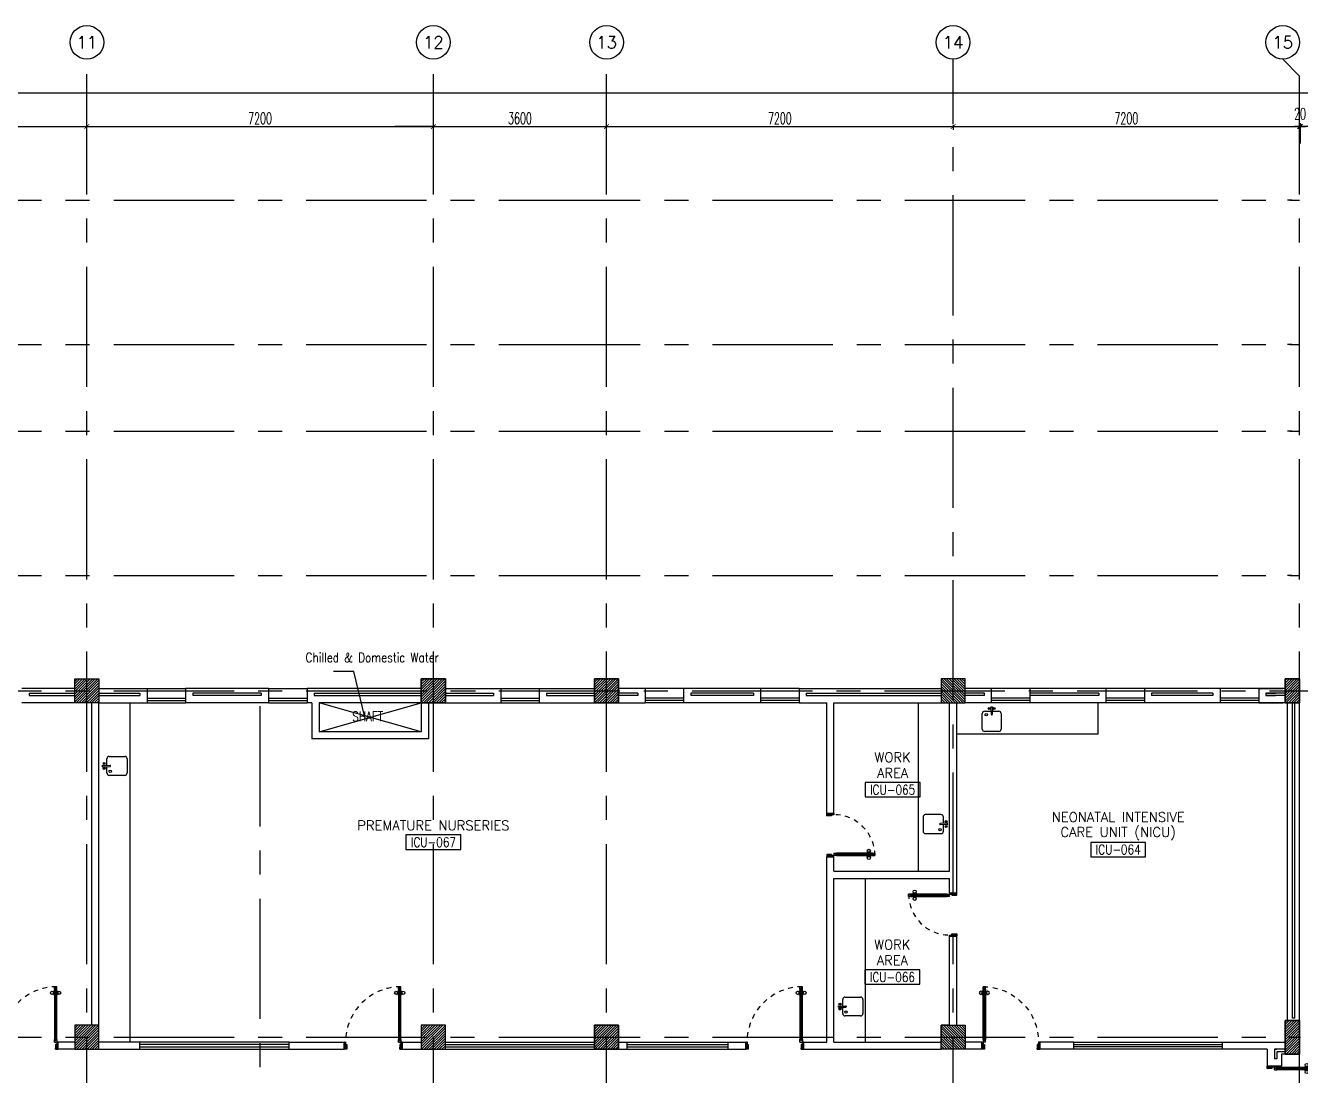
# Model space of a CAD drawing. Extents: x -0.3 to 93.5, y -1.1 to 78.4.
# Drawn here: x 14.52 to 41.01, y 56.57 to 78.4 of the extents above; entities that cross this region are included whole.
import ezdxf
from ezdxf.enums import TextEntityAlignment as Align

# ---------------------------------------------------------------- set-up
doc = ezdxf.new("R2010")
doc.units = 0
doc.header["$MEASUREMENT"] = 0
doc.header["$PDMODE"] = 34
doc.linetypes.add('CENTERX2', pattern=[4, 2.5, -0.5, 0.5, -0.5])
doc.linetypes.add('HIDDEN', pattern=[0.375, 0.25, -0.125])
doc.layers.get('0').update_dxf_attribs({"linetype": 'CONTINUOUS'})
doc.layers.get('DEFPOINTS').update_dxf_attribs({"linetype": 'CONTINUOUS'})
for name, color, linetype in [('AX-CR', 11, 'CONTINUOUS'), ('AX-DIM', 11, 'CONTINUOUS'), ('AX-TXT', 2, 'CONTINUOUS'), ('AXES', 11, 'CENTERX2'), ('COL', 11, 'CONTINUOUS'), ('DOOR', 7, 'CONTINUOUS'), ('HAT', 11, 'CONTINUOUS'), ('INSUL', 11, 'CONTINUOUS'), ('NON-MEDICAL', 11, 'CONTINUOUS'), ('RM-BOX', 11, 'CONTINUOUS'), ('RM-NAME', 11, 'CONTINUOUS'), ('RM-NO', 11, 'CONTINUOUS'), ('SHAFT', 11, 'CONTINUOUS'), ('SHAFTS', 11, 'CONTINUOUS'), ('TEXT', 6, 'CONTINUOUS'), ('WALL', 11, 'CONTINUOUS'), ('WIN', 11, 'CONTINUOUS')]:
    doc.layers.add(name, color=color, linetype=linetype)
doc.styles.add('ROMANS', font='ROMANS.shx', dxfattribs={"width": 0.6})
doc.dimstyles.new('STANDARD in', dxfattribs={"dimtxt": 0.24, "dimasz": 0.1, "dimexe": 0.07, "dimexo": 0.05, "dimgap": 0.05, "dimtad": 1, "dimdec": 0, "dimlfac": 1000, "dimzin": 0, "dimdsep": 46, "dimtxsty": 'ROMANS', "dimblk": 'ARCHTICK', "dimcen": 0.05, "dimdle": 0.05, "dimclrd": 7, "dimclre": 7, "dimclrt": 2, "dimadec": 0, "dimazin": 0, "dimtfac": 1, "dimtdec": 0, "dimtmove": 2, "dimatfit": 3, "dimldrblk": 'ARCHTICK', "dimfxl": 0, "dimtolj": 1, "dimtzin": 0, "dimarcsym": 0})

# ---------------------------------------------------------------- blocks, each defined once
blk = doc.blocks.new('*X54')
at = {"color": 0}
for p, q in [((84179, 169934), (84635, 170390)), ((84179, 169987), (84582, 170390)), ((84179, 170040), (84529, 170390)), ((84179, 170093), (84476, 170390)), ((84179, 170146), (84423, 170390)), ((84179, 170199), (84370, 170390)), ((84179, 170252), (84317, 170390)), ((84179, 170305), (84264, 170390)), ((84179, 170358), (84211, 170390)), ((84188, 169890), (84679, 170381)), ((84241, 169890), (84679, 170328)), ((84294, 169890), (84679, 170274)), ((84347, 169890), (84679, 170221)), ((84401, 169890), (84679, 170168)), ((84454, 169890), (84679, 170115)), ((84507, 169890), (84679, 170062)), ((84560, 169890), (84679, 170009)), ((84613, 169890), (84679, 169956)), ((84666, 169890), (84679, 169903))]:
    blk.add_line(p, q, dxfattribs=at)
blk = doc.blocks.new('*X53')
at = {"color": 0}
for p, q in [((80579, 169940), (81029, 170390)), ((80579, 169993), (80976, 170390)), ((80579, 170046), (80923, 170390)), ((80579, 170099), (80870, 170390)), ((80579, 170152), (80817, 170390)), ((80579, 170205), (80764, 170390)), ((80579, 170258), (80711, 170390)), ((80579, 170311), (80658, 170390)), ((80579, 170364), (80605, 170390)), ((80582, 169890), (81079, 170387)), ((80635, 169890), (81079, 170334)), ((80688, 169890), (81079, 170281)), ((80741, 169890), (81079, 170228)), ((80794, 169890), (81079, 170175)), ((80847, 169890), (81079, 170122)), ((80900, 169890), (81079, 170069)), ((80953, 169890), (81079, 170016)), ((81006, 169890), (81079, 169963)), ((81059, 169890), (81079, 169910))]:
    blk.add_line(p, q, dxfattribs=at)
blk = doc.blocks.new('*X52')
at = {"color": 0}
for p, q in [((80579, 177099), (81070, 177590)), ((80579, 177152), (81017, 177590)), ((80579, 177205), (80964, 177590)), ((80579, 177258), (80911, 177590)), ((80579, 177311), (80858, 177590)), ((80579, 177364), (80804, 177590)), ((80579, 177417), (80751, 177590)), ((80579, 177471), (80698, 177590)), ((80579, 177524), (80645, 177590)), ((80579, 177577), (80592, 177590)), ((80623, 177090), (81079, 177546)), ((80676, 177090), (81079, 177493)), ((80729, 177090), (81079, 177440)), ((80782, 177090), (81079, 177387)), ((80835, 177090), (81079, 177334)), ((80888, 177090), (81079, 177281)), ((80941, 177090), (81079, 177228)), ((80994, 177090), (81079, 177175)), ((81047, 177090), (81079, 177122))]:
    blk.add_line(p, q, dxfattribs=at)
blk = doc.blocks.new('*X51')
at = {"color": 0}
for p, q in [((84179, 177093), (84676, 177590)), ((84179, 177146), (84623, 177590)), ((84179, 177199), (84570, 177590)), ((84179, 177252), (84517, 177590)), ((84179, 177305), (84464, 177590)), ((84179, 177358), (84411, 177590)), ((84179, 177411), (84358, 177590)), ((84179, 177464), (84305, 177590)), ((84179, 177517), (84252, 177590)), ((84179, 177570), (84199, 177590)), ((84229, 177090), (84679, 177540)), ((84282, 177090), (84679, 177487)), ((84335, 177090), (84679, 177434)), ((84388, 177090), (84679, 177381)), ((84441, 177090), (84679, 177328)), ((84494, 177090), (84679, 177275)), ((84547, 177090), (84679, 177222)), ((84600, 177090), (84679, 177169)), ((84653, 177090), (84679, 177116))]:
    blk.add_line(p, q, dxfattribs=at)
blk = doc.blocks.new('AXU')
at = {"layer": 'AX-CR'}
blk.add_circle((0, 350), 350, dxfattribs=at)
at = {"layer": 'AX-TXT', "style": 'ROMANS'}
blk.add_attdef('AX', text='', height=250, dxfattribs=at).set_placement((0, 350), align=Align.MIDDLE)
blk = doc.blocks.new('_ARCHTICK')
at = {"color": 0, "linetype": 'ByBlock', "const_width": 0.15}
blk.add_lwpolyline([(-0.5, -0.5), (0.5, 0.5)], dxfattribs=at)
blk = doc.blocks.new('*D122')
at = {"layer": 'AX-DIM', "color": 7, "lineweight": -2, "ltscale": 0.3}
for p, q in [((22.992, 75.948), (22.992, 76.368)), ((26.592, 75.948), (26.592, 76.368)), ((22.942, 76.298), (26.642, 76.298))]:
    blk.add_line(p, q, dxfattribs=at)
at = {"layer": 'DEFPOINTS', "color": 0, "ltscale": 0.3}
for p in [(26.592, 76.298), (22.992, 75.898), (26.592, 75.898)]:
    blk.add_point(p, dxfattribs=at)
at = {"layer": 'AX-DIM', "color": 7, "lineweight": -2, "ltscale": 0.3, "xscale": 0.1, "yscale": 0.1, "zscale": 0.1, "rotation": 180}
blk.add_blockref('_ARCHTICK', (22.992, 76.298), dxfattribs=at)
at = {"layer": 'AX-DIM', "color": 7, "lineweight": -2, "ltscale": 0.3, "xscale": 0.1, "yscale": 0.1, "zscale": 0.1}
blk.add_blockref('_ARCHTICK', (26.592, 76.298), dxfattribs=at)
at = {"layer": 'AX-DIM', "color": 2, "ltscale": 0.3, "insert": (24.792, 76.468), "char_height": 0.24, "attachment_point": 5, "style": 'ROMANS'}
blk.add_mtext('\\A1;3600', dxfattribs=at)
blk = doc.blocks.new('COL50')
at = {"layer": 'COL'}
blk.add_lwpolyline([(-250, 250), (-250, -250), (250, -250), (250, 250)], close=True, dxfattribs=at)
blk = doc.blocks.new('RM1')
at = {"layer": 'RM-BOX'}
blk.add_lwpolyline([(570, -200), (-570, -200), (-570, -500), (570, -500)], close=True, dxfattribs=at)
at = {"layer": 'RM-NAME', "style": 'ROMANS'}
for tag, p in [('ROOMNAME1', (0, 324)), ('ROOMNAME2', (0, 0))]:
    blk.add_attdef(tag, text='', height=200, dxfattribs=at).set_placement(p, align=Align.MIDDLE)
at = {"layer": 'RM-NO', "style": 'ROMANS', "width": 0.8}
blk.add_attdef('ROOMNO', text='', height=200, dxfattribs=at).set_placement((0, -350), align=Align.MIDDLE)
blk = doc.blocks.new('*D123')
at = {"layer": 'AX-DIM', "color": 7, "lineweight": -2, "ltscale": 0.3}
for p, q in [((26.592, 76.348), (26.592, 76.368)), ((33.792, 76.348), (33.792, 76.368)), ((26.542, 76.298), (33.842, 76.298))]:
    blk.add_line(p, q, dxfattribs=at)
at = {"layer": 'DEFPOINTS', "color": 0, "ltscale": 0.3}
for p in [(26.592, 76.298), (33.792, 76.298), (33.792, 76.298)]:
    blk.add_point(p, dxfattribs=at)
at = {"layer": 'AX-DIM', "color": 7, "lineweight": -2, "ltscale": 0.3, "xscale": 0.1, "yscale": 0.1, "zscale": 0.1, "rotation": 180}
blk.add_blockref('_ARCHTICK', (26.592, 76.298), dxfattribs=at)
at = {"layer": 'AX-DIM', "color": 7, "lineweight": -2, "ltscale": 0.3, "xscale": 0.1, "yscale": 0.1, "zscale": 0.1}
blk.add_blockref('_ARCHTICK', (33.792, 76.298), dxfattribs=at)
at = {"layer": 'AX-DIM', "color": 2, "ltscale": 0.3, "insert": (30.192, 76.468), "char_height": 0.24, "attachment_point": 5, "style": 'ROMANS'}
blk.add_mtext('\\A1;7200', dxfattribs=at)
blk = doc.blocks.new('*D124')
at = {"layer": 'AX-DIM', "color": 7, "lineweight": -2, "ltscale": 0.3}
for p, q in [((33.792, 76.324), (33.792, 76.228)), ((40.992, 76.324), (40.992, 76.228)), ((33.742, 76.298), (41.042, 76.298))]:
    blk.add_line(p, q, dxfattribs=at)
at = {"layer": 'DEFPOINTS', "color": 0, "ltscale": 0.3}
for p in [(33.792, 76.374), (40.992, 76.374), (40.992, 76.298)]:
    blk.add_point(p, dxfattribs=at)
at = {"layer": 'AX-DIM', "color": 7, "lineweight": -2, "ltscale": 0.3, "xscale": 0.1, "yscale": 0.1, "zscale": 0.1, "rotation": 180}
blk.add_blockref('_ARCHTICK', (33.792, 76.298), dxfattribs=at)
at = {"layer": 'AX-DIM', "color": 7, "lineweight": -2, "ltscale": 0.3, "xscale": 0.1, "yscale": 0.1, "zscale": 0.1}
blk.add_blockref('_ARCHTICK', (40.992, 76.298), dxfattribs=at)
at = {"layer": 'AX-DIM', "color": 2, "ltscale": 0.3, "insert": (37.392, 76.468), "char_height": 0.24, "attachment_point": 5, "style": 'ROMANS'}
blk.add_mtext('\\A1;7200', dxfattribs=at)
blk = doc.blocks.new('*D137')
at = {"layer": 'AX-DIM', "color": 7, "lineweight": -2, "ltscale": 0.3}
for p, q in [((8.522, 76.998), (83.332, 76.998)), ((8.572, 72.392), (8.572, 77.068)), ((83.282, 64.87), (83.282, 77.068))]:
    blk.add_line(p, q, dxfattribs=at)
at = {"layer": 'DEFPOINTS', "color": 0, "ltscale": 0.3}
for p in [(83.282, 76.998), (8.572, 72.342), (83.282, 64.82)]:
    blk.add_point(p, dxfattribs=at)
at = {"layer": 'AX-DIM', "color": 7, "lineweight": -2, "ltscale": 0.3, "xscale": 0.1, "yscale": 0.1, "zscale": 0.1, "rotation": 180}
blk.add_blockref('_ARCHTICK', (8.572, 76.998), dxfattribs=at)
at = {"layer": 'AX-DIM', "color": 7, "lineweight": -2, "ltscale": 0.3, "xscale": 0.1, "yscale": 0.1, "zscale": 0.1}
blk.add_blockref('_ARCHTICK', (83.282, 76.998), dxfattribs=at)
at = {"layer": 'AX-DIM', "color": 2, "ltscale": 0.3, "insert": (45.927, 77.168), "char_height": 0.24, "attachment_point": 5, "style": 'ROMANS'}
blk.add_mtext('\\A1;74710', dxfattribs=at)
blk = doc.blocks.new('DOOR90')
at = {"layer": 'DOOR', "color": 0, "linetype": 'ByBlock'}
for p, q in [((-150, 0), (-150, -25)), ((-150, 0), (0, 0)), ((0, -50), (0, 0)), ((-1000, -25), (-1000, -75)), ((-1000, -75), (-1000, -25)), ((-950, -25), (-1000, -25)), ((-950, -75), (-1000, -75)), ((-970, -42), (-970, -58)), ((-950, -42), (-970, -42)), ((-950, -58), (-970, -58)), ((-950, -25), (-950, -42)), ((-950, -58), (-950, -75)), ((-918, -25), (-918, -18)), ((-828, -18), (-918, -18)), ((-918, -75), (-918, -82)), ((-828, -82), (-918, -82)), ((-905, -18), (-905, -9)), ((-905, -9), (-840, -9)), ((-905, -18), (-840, -18)), ((-905, -82), (-905, -91)), ((-905, -82), (-840, -82)), ((-905, -91), (-840, -91)), ((-840, -18), (-840, -9)), ((-840, -82), (-840, -91)), ((-828, -25), (-828, -18)), ((-828, -75), (-828, -82)), ((-200, -42), (-200, -25)), ((-200, -25), (-150, -25)), ((-180, -42), (-200, -42)), ((-200, -75), (-200, -58)), ((-200, -58), (-180, -58)), ((-150, -75), (-200, -75)), ((-180, -58), (-180, -42)), ((-150, -75), (-150, -25)), ((-150, -25), (-100, -25)), ((-100, -25), (-100, -50)), ((-100, -50), (0, -50)), ((-150, -900), (-150, -875)), ((-150, -875), (-100, -875)), ((0, -900), (-150, -900)), ((-150, -900), (0, -900)), ((-100, -850), (0, -850)), ((-100, -875), (-100, -850)), ((0, -850), (0, -900))]:
    blk.add_line(p, q, dxfattribs=at)
at = {"layer": 'DOOR', "color": 9, "linetype": 'ByBlock'}
for p, q in [((0, -50), (-114, 0)), ((0, -50), (-40, 0)), ((0, -50), (-100, -37)), ((0, -850), (-114, -900)), ((0, -850), (-100, -863)), ((0, -850), (-40, -900))]:
    blk.add_line(p, q, dxfattribs=at)
at = {"layer": 'DOOR', "linetype": 'ByBlock'}
for p, q in [((-200, -25), (-950, -25)), ((-200, -42), (-950, -42)), ((-200, -58), (-950, -58)), ((-950, -75), (-200, -75))]:
    blk.add_line(p, q, dxfattribs=at)
at = {"layer": 'DOOR', "color": 0, "linetype": 'ByBlock'}
for centre in [(-873, 24), (-873, -124)]:
    blk.add_circle(centre, 32.4, dxfattribs=at)
at = {"layer": 'DOOR', "color": 9, "linetype": 'ByBlock'}
for centre, radius, start, end in [((0, -50), 154, 161.1053, 166.2858), ((0, -50), 134, 158.1598, 169.28), ((0, -50), 94.4, 148.0182, 180), ((0, -50), 74.4, 137.7764, 180), ((0, -50), 114, 154.0838, 167.3774), ((0, -50), 54.4, 113.2074, 180), ((0, -50), 34.4, 90, 180), ((0, -50), 14.4, 90, 180), ((0, -850), 154, 193.7142, 198.8947), ((0, -850), 134, 190.72, 201.8402), ((0, -850), 94.4, 180, 211.9818), ((0, -850), 74.4, 180, 222.2236), ((0, -850), 54.4, 180, 246.7926), ((0, -850), 34.4, 180, 270), ((0, -850), 14.4, 180, 270)]:
    blk.add_arc(centre, radius, start, end, dxfattribs=at)
at = {"layer": 'DOOR', "linetype": 'HIDDEN', "ltscale": 0.5}
blk.add_arc((-150, -25), 850, 180, 270, dxfattribs=at)
blk = doc.blocks.new('*X106')
at = {"color": 0}
for p, q in [((73379, 169899), (73870, 170390)), ((73379, 169952), (73817, 170390)), ((73379, 170005), (73764, 170390)), ((73379, 170058), (73711, 170390)), ((73379, 170111), (73658, 170390)), ((73379, 170164), (73604, 170390)), ((73379, 170217), (73551, 170390)), ((73379, 170271), (73498, 170390)), ((73379, 170324), (73445, 170390)), ((73379, 170377), (73392, 170390)), ((73423, 169890), (73879, 170346)), ((73476, 169890), (73879, 170293)), ((73529, 169890), (73879, 170240)), ((73582, 169890), (73879, 170187)), ((73635, 169890), (73879, 170134)), ((73688, 169890), (73879, 170081)), ((73741, 169890), (73879, 170028)), ((73794, 169890), (73879, 169975)), ((73847, 169890), (73879, 169922))]:
    blk.add_line(p, q, dxfattribs=at)
blk = doc.blocks.new('*X105')
at = {"color": 0}
for p, q in [((73379, 177112), (73857, 177590)), ((73379, 177165), (73804, 177590)), ((73379, 177218), (73751, 177590)), ((73379, 177271), (73698, 177590)), ((73379, 177324), (73645, 177590)), ((73379, 177377), (73592, 177590)), ((73379, 177430), (73539, 177590)), ((73379, 177483), (73486, 177590)), ((73379, 177536), (73433, 177590)), ((73410, 177090), (73879, 177559)), ((73463, 177090), (73879, 177506)), ((73516, 177090), (73879, 177453)), ((73569, 177090), (73879, 177400)), ((73622, 177090), (73879, 177347)), ((73675, 177090), (73879, 177294)), ((73728, 177090), (73879, 177241)), ((73781, 177090), (73879, 177188)), ((73834, 177090), (73879, 177134))]:
    blk.add_line(p, q, dxfattribs=at)
blk = doc.blocks.new('*D159')
at = {"layer": 'AX-DIM', "color": 7, "lineweight": -2, "ltscale": 0.3}
for p, q in [((8.592, 75.948), (8.592, 76.368)), ((15.792, 75.948), (15.792, 76.368)), ((8.542, 76.298), (15.842, 76.298))]:
    blk.add_line(p, q, dxfattribs=at)
at = {"layer": 'DEFPOINTS', "color": 0, "ltscale": 0.3}
for p in [(15.792, 76.298), (8.592, 75.898), (15.792, 75.898)]:
    blk.add_point(p, dxfattribs=at)
at = {"layer": 'AX-DIM', "color": 7, "lineweight": -2, "ltscale": 0.3, "xscale": 0.1, "yscale": 0.1, "zscale": 0.1, "rotation": 180}
blk.add_blockref('_ARCHTICK', (8.592, 76.298), dxfattribs=at)
at = {"layer": 'AX-DIM', "color": 7, "lineweight": -2, "ltscale": 0.3, "xscale": 0.1, "yscale": 0.1, "zscale": 0.1}
blk.add_blockref('_ARCHTICK', (15.792, 76.298), dxfattribs=at)
at = {"layer": 'AX-DIM', "color": 2, "ltscale": 0.3, "insert": (12.192, 76.468), "char_height": 0.24, "attachment_point": 5, "style": 'ROMANS'}
blk.add_mtext('\\A1;7200', dxfattribs=at)
blk = doc.blocks.new('*D160')
at = {"layer": 'AX-DIM', "color": 7, "lineweight": -2, "ltscale": 0.3}
for p, q in [((15.792, 75.948), (15.792, 76.368)), ((22.992, 75.948), (22.992, 76.368)), ((15.742, 76.298), (23.042, 76.298))]:
    blk.add_line(p, q, dxfattribs=at)
at = {"layer": 'DEFPOINTS', "color": 0, "ltscale": 0.3}
for p in [(22.992, 76.298), (15.792, 75.898), (22.992, 75.898)]:
    blk.add_point(p, dxfattribs=at)
at = {"layer": 'AX-DIM', "color": 7, "lineweight": -2, "ltscale": 0.3, "xscale": 0.1, "yscale": 0.1, "zscale": 0.1, "rotation": 180}
blk.add_blockref('_ARCHTICK', (15.792, 76.298), dxfattribs=at)
at = {"layer": 'AX-DIM', "color": 7, "lineweight": -2, "ltscale": 0.3, "xscale": 0.1, "yscale": 0.1, "zscale": 0.1}
blk.add_blockref('_ARCHTICK', (22.992, 76.298), dxfattribs=at)
at = {"layer": 'AX-DIM', "color": 2, "ltscale": 0.3, "insert": (19.392, 76.468), "char_height": 0.24, "attachment_point": 5, "style": 'ROMANS'}
blk.add_mtext('\\A1;7200', dxfattribs=at)
blk = doc.blocks.new('*D161')
at = {"layer": 'AX-DIM', "color": 7, "lineweight": -2, "ltscale": 0.3}
for p, q in [((22.992, 75.948), (22.992, 76.368)), ((26.592, 75.948), (26.592, 76.368)), ((22.942, 76.298), (26.642, 76.298))]:
    blk.add_line(p, q, dxfattribs=at)
at = {"layer": 'DEFPOINTS', "color": 0, "ltscale": 0.3}
for p in [(26.592, 76.298), (22.992, 75.898), (26.592, 75.898)]:
    blk.add_point(p, dxfattribs=at)
at = {"layer": 'AX-DIM', "color": 7, "lineweight": -2, "ltscale": 0.3, "xscale": 0.1, "yscale": 0.1, "zscale": 0.1, "rotation": 180}
blk.add_blockref('_ARCHTICK', (22.992, 76.298), dxfattribs=at)
at = {"layer": 'AX-DIM', "color": 7, "lineweight": -2, "ltscale": 0.3, "xscale": 0.1, "yscale": 0.1, "zscale": 0.1}
blk.add_blockref('_ARCHTICK', (26.592, 76.298), dxfattribs=at)
at = {"layer": 'AX-DIM', "color": 2, "ltscale": 0.3, "insert": (24.792, 76.468), "char_height": 0.24, "attachment_point": 5, "style": 'ROMANS'}
blk.add_mtext('\\A1;3600', dxfattribs=at)
blk = doc.blocks.new('*D178')
at = {"layer": 'AX-DIM', "color": 7, "lineweight": -2, "ltscale": 0.3}
for p, q in [((41.012, 75.948), (41.012, 76.368)), ((45.812, 75.948), (45.812, 76.368)), ((45.862, 76.298), (40.962, 76.298))]:
    blk.add_line(p, q, dxfattribs=at)
at = {"layer": 'DEFPOINTS', "color": 0, "ltscale": 0.3}
for p in [(41.012, 76.298), (41.012, 75.898), (45.812, 75.898)]:
    blk.add_point(p, dxfattribs=at)
at = {"layer": 'AX-DIM', "color": 7, "lineweight": -2, "ltscale": 0.3, "xscale": 0.1, "yscale": 0.1, "zscale": 0.1, "rotation": 180}
blk.add_blockref('_ARCHTICK', (41.012, 76.298), dxfattribs=at)
at = {"layer": 'AX-DIM', "color": 7, "lineweight": -2, "ltscale": 0.3, "xscale": 0.1, "yscale": 0.1, "zscale": 0.1}
blk.add_blockref('_ARCHTICK', (45.812, 76.298), dxfattribs=at)
at = {"layer": 'AX-DIM', "color": 2, "ltscale": 0.3, "insert": (43.412, 76.468), "char_height": 0.24, "attachment_point": 5, "style": 'ROMANS'}
blk.add_mtext('\\A1;4800', dxfattribs=at)
blk = doc.blocks.new('*D179')
at = {"layer": 'AX-DIM', "color": 7, "lineweight": -2, "ltscale": 0.3}
for p, q in [((40.992, 76.27), (40.992, 76.368)), ((41.012, 76.27), (41.012, 76.368)), ((40.992, 76.298), (40.892, 76.298)), ((40.992, 76.298), (41.012, 76.298)), ((41.012, 76.298), (41.112, 76.298))]:
    blk.add_line(p, q, dxfattribs=at)
at = {"layer": 'DEFPOINTS', "color": 0, "ltscale": 0.3}
for p in [(40.992, 76.22), (41.012, 76.298), (41.012, 76.22)]:
    blk.add_point(p, dxfattribs=at)
at = {"layer": 'AX-DIM', "color": 7, "lineweight": -2, "ltscale": 0.3, "xscale": 0.1, "yscale": 0.1, "zscale": 0.1}
blk.add_blockref('_ARCHTICK', (40.992, 76.298), dxfattribs=at)
at = {"layer": 'AX-DIM', "color": 7, "lineweight": -2, "ltscale": 0.3, "xscale": 0.1, "yscale": 0.1, "zscale": 0.1, "rotation": 180}
blk.add_blockref('_ARCHTICK', (41.012, 76.298), dxfattribs=at)
at = {"layer": 'AX-DIM', "color": 2, "ltscale": 0.3, "insert": (41.002, 76.563), "char_height": 0.24, "attachment_point": 5, "style": 'ROMANS'}
blk.add_mtext('\\A1;20', dxfattribs=at)
blk = doc.blocks.new('C11')
at = {"layer": 'HAT'}
h = blk.add_hatch(dxfattribs=at)
h.set_pattern_fill('ANSI31', color=256, scale=300, style=0)
h.set_pattern_definition([(45, (-248556.182, -75061.005), (-26.5165043, 26.5165043), [])])
h.paths.add_polyline_path([(300, 700), (0, 700), (0, 350), (300, 350)])
h.paths.add_polyline_path([(300, 350), (0, 350), (0, 0), (300, 0)])
at = {"layer": 'COL'}
blk.add_lwpolyline([(300, 700), (300, 0), (0, 0), (0, 700)], close=True, dxfattribs=at)
blk = doc.blocks.new('C-300')
at = {"layer": 'HAT', "linetype": 'ByBlock', "ltscale": 0.3}
h = blk.add_hatch(dxfattribs=at)
h.set_pattern_fill('ANSI31', color=8, scale=300, style=0)
h.set_pattern_definition([(45, (-258496.182, -82361.005), (-26.5165043, 26.5165043), [])])
h.paths.add_polyline_path([(300, 500), (0, 500), (0, 250), (300, 250)])
h.paths.add_polyline_path([(300, 250), (0, 250), (0, 0), (300, 0)])
at = {"layer": 'COL'}
blk.add_lwpolyline([(0, 500), (300, 500), (300, 0), (0, 0)], close=True, dxfattribs=at)
blk = doc.blocks.new('A$C1DFA4FE8')
at = {"layer": 'DOOR', "color": 0, "linetype": 'ByBlock'}
for p, q in [((0, 1631), (0, 1581)), ((0, 1581), (0, 1631)), ((50, 1631), (0, 1631)), ((30, 1614), (30, 1598)), ((50, 1614), (30, 1614)), ((50, 1598), (30, 1598)), ((50, 1631), (50, 1614)), ((50, 1598), (50, 1581)), ((750, 1614), (750, 1631)), ((750, 1631), (800, 1631)), ((770, 1614), (750, 1614)), ((750, 1581), (750, 1598)), ((750, 1598), (770, 1598)), ((770, 1598), (770, 1614)), ((950, 1656), (800, 1656)), ((800, 1656), (800, 1631)), ((800, 1581), (800, 1631)), ((800, 1631), (850, 1631)), ((850, 1631), (850, 1606)), ((850, 1606), (950, 1606)), ((950, 1606), (950, 1656)), ((50, 1581), (0, 1581)), ((800, 1581), (750, 1581)), ((0, 81), (0, 131)), ((0, 131), (0, 81)), ((50, 131), (0, 131)), ((50, 81), (0, 81)), ((30, 98), (30, 114)), ((50, 114), (30, 114)), ((50, 98), (30, 98)), ((50, 114), (50, 131)), ((50, 81), (50, 98)), ((83, 131), (83, 138)), ((173, 138), (83, 138)), ((83, 81), (83, 74)), ((173, 74), (83, 74)), ((95, 138), (95, 147)), ((95, 147), (160, 147)), ((95, 138), (160, 138)), ((95, 74), (95, 65)), ((95, 74), (160, 74)), ((95, 65), (160, 65)), ((160, 138), (160, 147)), ((160, 74), (160, 65)), ((173, 131), (173, 138)), ((173, 81), (173, 74)), ((750, 131), (750, 114)), ((800, 131), (750, 131)), ((750, 114), (770, 114)), ((750, 98), (750, 81)), ((770, 98), (750, 98)), ((750, 81), (800, 81)), ((770, 114), (770, 98)), ((800, 131), (800, 81)), ((800, 56), (800, 81)), ((800, 81), (850, 81)), ((950, 56), (800, 56)), ((850, 106), (950, 106)), ((850, 81), (850, 106)), ((950, 106), (950, 56))]:
    blk.add_line(p, q, dxfattribs=at)
at = {"layer": 'DOOR', "linetype": 'ByBlock'}
for p, q in [((750, 1631), (50, 1631)), ((750, 1614), (50, 1614)), ((750, 1598), (50, 1598)), ((50, 1581), (750, 1581)), ((50, 131), (750, 131)), ((750, 114), (50, 114)), ((750, 98), (50, 98)), ((750, 81), (50, 81))]:
    blk.add_line(p, q, dxfattribs=at)
at = {"layer": 'DOOR', "color": 9, "linetype": 'ByBlock'}
for p, q in [((950, 1606), (837, 1656)), ((950, 1606), (850, 1619)), ((950, 1606), (910, 1656)), ((950, 106), (837, 56)), ((950, 106), (850, 93)), ((950, 106), (910, 56))]:
    blk.add_line(p, q, dxfattribs=at)
at = {"layer": 'DOOR', "color": 0, "linetype": 'ByBlock'}
for centre in [(128, 179), (128, 32)]:
    blk.add_circle(centre, 32.4, dxfattribs=at)
at = {"layer": 'DOOR', "linetype": 'HIDDEN', "ltscale": 0.5}
for centre, start, end in [((752, 1606), 178.0938, 273.7249), ((752, 106), 86.2751, 181.9062)]:
    blk.add_arc(centre, 752, start, end, dxfattribs=at)
at = {"layer": 'DOOR', "color": 9, "linetype": 'ByBlock'}
for centre, radius, start, end in [((950, 1606), 154, 161.1053, 166.2858), ((950, 1606), 134, 158.1598, 169.28), ((950, 1606), 114, 154.0838, 167.3774), ((950, 1606), 94.4, 148.0182, 180), ((950, 1606), 74.4, 137.7764, 180), ((950, 1606), 54.4, 113.2074, 180), ((950, 1606), 34.4, 90, 180), ((950, 1606), 14.4, 90, 180), ((950, 106), 154, 193.7142, 198.8947), ((950, 106), 134, 190.72, 201.8402), ((950, 106), 114, 192.6226, 205.9162), ((950, 106), 94.4, 180, 211.9818), ((950, 106), 74.4, 180, 222.2236), ((950, 106), 54.4, 180, 246.7926), ((950, 106), 34.4, 180, 270), ((950, 106), 14.4, 180, 270)]:
    blk.add_arc(centre, radius, start, end, dxfattribs=at)
blk = doc.blocks.new('DOOR100')
at = {"layer": 'DOOR', "color": 0, "linetype": 'ByBlock'}
for p, q in [((-82, 1205), (-91, 1205)), ((-91, 1205), (-91, 1140)), ((-82, 1140), (-91, 1140)), ((-75, 1218), (-82, 1218)), ((-82, 1128), (-82, 1218)), ((-82, 1205), (-82, 1140)), ((-75, 1128), (-82, 1128)), ((-25, 1300), (-75, 1300)), ((-75, 1300), (-25, 1300)), ((-75, 1250), (-75, 1300)), ((-58, 1250), (-75, 1250)), ((-42, 1270), (-58, 1270)), ((-58, 1250), (-58, 1270)), ((-42, 1250), (-42, 1270)), ((-25, 1250), (-42, 1250)), ((-25, 1250), (-25, 1300)), ((-25, 1218), (-18, 1218)), ((-25, 1128), (-18, 1128)), ((-18, 1128), (-18, 1218)), ((-18, 1205), (-9, 1205)), ((-18, 1205), (-18, 1140)), ((-18, 1140), (-9, 1140)), ((-9, 1205), (-9, 1140)), ((-1200, 0), (-1200, 150)), ((-1200, 150), (-1175, 150)), ((-1200, 150), (-1200, 0)), ((-1150, 0), (-1200, 0)), ((-1175, 150), (-1175, 100)), ((-1175, 100), (-1150, 100)), ((-1150, 100), (-1150, 0)), ((-75, 200), (-58, 200)), ((-75, 150), (-75, 200)), ((-75, 150), (-25, 150)), ((-58, 200), (-58, 180)), ((-58, 180), (-42, 180)), ((-50, 100), (-50, 0)), ((-25, 100), (-50, 100)), ((-50, 0), (0, 0)), ((-42, 200), (-25, 200)), ((-42, 180), (-42, 200)), ((-25, 200), (-25, 150)), ((0, 150), (-25, 150)), ((-25, 150), (-25, 100)), ((0, 150), (0, 0))]:
    blk.add_line(p, q, dxfattribs=at)
at = {"layer": 'DOOR', "linetype": 'ByBlock'}
for p, q in [((-75, 1250), (-75, 200)), ((-58, 200), (-58, 1250)), ((-42, 200), (-42, 1250)), ((-25, 200), (-25, 1250)), ((0, 0), (0, 150))]:
    blk.add_line(p, q, dxfattribs=at)
at = {"layer": 'DOOR', "color": 9, "linetype": 'ByBlock'}
for p, q in [((-1150, 0), (-1200, 114)), ((-1150, 0), (-1200, 40)), ((-1150, 0), (-1163, 100)), ((-50, 0), (0, 114)), ((-50, 0), (-37, 100)), ((-50, 0), (0, 40))]:
    blk.add_line(p, q, dxfattribs=at)
at = {"layer": 'DOOR', "color": 0, "linetype": 'ByBlock'}
for centre in [(-124, 1173), (24, 1173)]:
    blk.add_circle(centre, 32.4, dxfattribs=at)
at = {"layer": 'DOOR', "linetype": 'HIDDEN', "ltscale": 0.5}
blk.add_arc((-25, 150), 1150, 90, 180.0001, dxfattribs=at)
at = {"layer": 'DOOR', "color": 9, "linetype": 'ByBlock'}
for centre, radius, start, end in [((-1150, 0), 154, 103.7142, 108.8947), ((-1150, 0), 134, 100.72, 111.8402), ((-1150, 0), 94.4, 90, 121.9818), ((-1150, 0), 74.4, 90, 132.2236), ((-1150, 0), 54.4, 90, 156.7926), ((-1150, 0), 34.4, 90, 180), ((-1150, 0), 14.4, 90, 180), ((-50, 0), 94.4, 58.0182, 90), ((-50, 0), 74.4, 47.7764, 90), ((-50, 0), 54.4, 23.2074, 90), ((-50, 0), 34.4, 0, 90), ((-50, 0), 14.4, 0, 90), ((-50, 0), 134, 68.1598, 79.28), ((-50, 0), 114, 64.0838, 77.3774), ((-50, 0), 154, 71.1053, 76.2858)]:
    blk.add_arc(centre, radius, start, end, dxfattribs=at)

msp = doc.modelspace()

# ---------------------------------------------------------------- linework, layer by layer
at = {"layer": 'AX-DIM'}
for p, q in [((23.0324, 76.2984), (22.1924, 76.2984)), ((26.5124, 76.2984), (27.4939, 76.2984))]:
    msp.add_line(p, q, dxfattribs=at)
at = {"layer": 'AXES'}
for p, q in [((15.7924, -1.1143), (15.7924, 77.6984)), ((22.9924, -1.1143), (22.9924, 77.6984)), ((22.9924, -1.1143), (22.9924, 77.6984)), ((26.5924, -1.1143), (26.5924, 77.6984)), ((26.5924, -1.1143), (26.5924, 77.6984)), ((33.7924, 60.37), (33.7924, 77.6984)), ((40.9924, 77.3484), (40.6424, 77.6984)), ((40.9924, -1.1143), (40.9924, 77.3484)), ((0.35, 74.77), (24.7924, 74.77)), ((24.7924, 74.77), (40.9924, 74.77)), ((92.8324, 74.77), (40.7424, 74.77)), ((0.35, 71.77), (24.7924, 71.77)), ((24.7924, 71.77), (40.9924, 71.77)), ((92.8324, 71.77), (40.7424, 71.77)), ((0.35, 69.97), (24.7924, 69.97)), ((24.7924, 69.97), (40.9924, 69.97)), ((92.8324, 69.97), (40.7424, 69.97)), ((0.35, 66.97), (24.7924, 66.97)), ((24.7924, 66.97), (40.9924, 66.97)), ((92.8324, 66.97), (40.7424, 66.97)), ((0.35, 64.57), (24.7924, 64.57)), ((19.3924, 5.75), (19.3924, 64.57)), ((20.3674, 64.57), (92.8324, 64.57)), ((33.7924, -1.1143), (33.7924, 59.47)), ((0.35, 57.37), (24.7924, 57.37)), ((24.7924, 57.37), (41.0124, 57.37)), ((92.8324, 57.37), (40.7424, 57.37))]:
    msp.add_line(p, q, dxfattribs=at)
at = {"layer": 'COL'}
for points in [[(15.5424, 64.32), (15.5424, 64.82), (16.0424, 64.82), (16.0424, 64.32)], [(22.7424, 64.32), (22.7424, 64.82), (23.2424, 64.82), (23.2424, 64.32)], [(22.7424, 64.32), (22.7424, 64.82), (23.2424, 64.82), (23.2424, 64.32)], [(26.3424, 64.32), (26.3424, 64.82), (26.8424, 64.82), (26.8424, 64.32)], [(34.0424, 64.32), (34.0424, 64.82), (33.5424, 64.82), (33.5424, 64.32)]]:
    msp.add_lwpolyline(points, close=True, dxfattribs=at)
at = {"layer": 'INSUL'}
for p, q in [((14.5924, 64.52), (15.5424, 64.52)), ((14.5924, 64.52), (14.5924, 64.47)), ((14.5924, 64.47), (15.5424, 64.47)), ((16.0424, 64.52), (16.8924, 64.52)), ((16.0424, 64.47), (16.8924, 64.47)), ((16.8924, 64.52), (16.8924, 64.47)), ((19.4174, 64.52), (17.9924, 64.52)), ((17.9924, 64.52), (17.9924, 64.47)), ((19.4174, 64.47), (17.9924, 64.47)), ((19.4174, 64.52), (19.4174, 64.47)), ((20.5174, 64.52), (22.7424, 64.52)), ((20.5174, 64.52), (20.5174, 64.47)), ((20.5174, 64.52), (22.7424, 64.52)), ((20.5174, 64.52), (20.5174, 64.47)), ((20.5174, 64.47), (22.7424, 64.47)), ((20.5174, 64.47), (22.7424, 64.47)), ((23.2424, 64.52), (24.2424, 64.52)), ((23.2424, 64.47), (24.2424, 64.47)), ((24.2424, 64.52), (24.2424, 64.47)), ((24.2424, 64.52), (24.2424, 64.47)), ((25.3424, 64.52), (25.3424, 64.47)), ((25.3424, 64.52), (26.3424, 64.52)), ((25.3424, 64.52), (25.3424, 64.47)), ((25.3424, 64.52), (26.3424, 64.52)), ((25.3424, 64.47), (26.3424, 64.47)), ((25.3424, 64.47), (26.3424, 64.47)), ((25.9924, 64.52), (26.3424, 64.52)), ((25.9924, 64.52), (26.3424, 64.52)), ((25.9924, 64.47), (26.3424, 64.47)), ((25.9924, 64.47), (26.3424, 64.47)), ((27.2424, 64.52), (26.8424, 64.52)), ((27.2424, 64.47), (26.8424, 64.47)), ((27.2424, 64.52), (27.2424, 64.47)), ((27.2424, 64.52), (27.2424, 64.47)), ((28.3424, 64.52), (28.3424, 64.47)), ((29.6424, 64.52), (28.3424, 64.52)), ((29.6424, 64.47), (28.3424, 64.47)), ((29.6424, 64.52), (29.6424, 64.47)), ((30.7424, 64.52), (33.5424, 64.52)), ((30.7424, 64.52), (30.7424, 64.47)), ((30.7424, 64.47), (33.5424, 64.47)), ((34.4424, 64.52), (34.0424, 64.52)), ((34.4424, 64.47), (34.0424, 64.47)), ((34.4424, 64.47), (34.4424, 64.52)), ((36.8174, 64.52), (35.3924, 64.52)), ((36.8174, 64.47), (35.3924, 64.47)), ((36.8174, 64.52), (36.8174, 64.47)), ((37.9174, 64.52), (37.9174, 64.47)), ((39.1924, 64.52), (37.9174, 64.52)), ((39.1924, 64.47), (37.9174, 64.47)), ((39.1924, 64.52), (39.1924, 64.47)), ((40.2924, 64.52), (40.4924, 64.52)), ((40.2924, 64.52), (40.2924, 64.47)), ((40.6957, 64.52), (40.2924, 64.52)), ((40.2924, 64.47), (40.4924, 64.47)), ((40.6957, 64.47), (40.2924, 64.47)), ((40.8424, 57.77), (40.8424, 64.32)), ((40.8924, 57.77), (40.8924, 64.32)), ((40.8924, 57.77), (40.8424, 57.77)), ((40.4674, 57.12), (40.4674, 56.92)), ((40.4674, 57.12), (40.5174, 57.12)), ((40.6924, 57.12), (40.4674, 57.12)), ((40.5174, 57.07), (40.5174, 56.92)), ((40.6924, 57.07), (40.5174, 57.07)), ((40.5174, 56.92), (40.4674, 56.92))]:
    msp.add_line(p, q, dxfattribs=at)
at = {"layer": 'NON-MEDICAL'}
for p, q in [((16.6924, 57.27), (16.6924, 64.32)), ((33.0729, 60.82), (33.0729, 64.32)), ((34.4484, 64.1458), (34.5849, 64.1458)), ((34.5789, 64.234), (34.6109, 64.234)), ((34.5789, 64.234), (34.5849, 64.0787)), ((34.6109, 64.234), (34.6049, 64.0787)), ((34.6049, 64.1458), (34.7414, 64.1458)), ((36.8056, 63.67), (36.8056, 64.32)), ((34.3986, 63.7748), (34.3986, 64.0959)), ((34.7912, 64.0959), (34.7912, 63.7748)), ((36.8056, 63.67), (33.8674, 63.67)), ((34.7414, 63.7249), (34.4484, 63.7249)), ((16.2082, 63.0198), (16.2082, 63.1563)), ((16.2581, 63.2062), (16.5791, 63.2062)), ((16.629, 63.1563), (16.629, 62.8634)), ((16.12, 63.0259), (16.2752, 63.0198)), ((16.12, 62.9938), (16.12, 63.0259)), ((16.12, 62.9938), (16.2752, 62.9999)), ((16.2082, 62.8634), (16.2082, 62.9999)), ((16.5791, 62.8135), (16.2581, 62.8135)), ((33.5402, 61.9969), (33.2191, 61.9969)), ((33.1692, 61.947), (33.1692, 61.6541)), ((33.6783, 61.8166), (33.523, 61.8105)), ((33.6783, 61.7845), (33.523, 61.7906)), ((33.5901, 61.8105), (33.5901, 61.947)), ((33.5901, 61.6541), (33.5901, 61.7906)), ((33.6783, 61.7845), (33.6783, 61.8166)), ((33.2191, 61.6042), (33.5402, 61.6042)), ((31.9729, 57.27), (31.9729, 60.67)), ((31.4105, 58.0241), (31.5658, 58.018)), ((31.4105, 57.992), (31.4105, 58.0241)), ((31.4987, 58.018), (31.4987, 58.1545)), ((31.5486, 58.2044), (31.8697, 58.2044)), ((31.9196, 58.1545), (31.9196, 57.8616)), ((31.4105, 57.992), (31.5658, 57.9981)), ((31.4987, 57.8616), (31.4987, 57.9981)), ((31.8697, 57.8117), (31.5486, 57.8117))]:
    msp.add_line(p, q, dxfattribs=at)
for centre, radius in [((34.5451, 64.2029), 0.0217), ((34.5451, 64.2029), 0.014), ((34.6447, 64.2029), 0.0217), ((34.6447, 64.2029), 0.014), ((34.4805, 64.0763), 0.0255), ((16.1511, 63.0596), 0.0217), ((16.1511, 63.0596), 0.014), ((16.1511, 62.9601), 0.0217), ((16.1511, 62.9601), 0.014), ((16.2776, 62.8954), 0.0255), ((33.6472, 61.8503), 0.0217), ((33.6472, 61.7508), 0.0217), ((33.6472, 61.8503), 0.014), ((33.6472, 61.7508), 0.014), ((33.5206, 61.6861), 0.0255), ((31.4416, 58.0578), 0.0217), ((31.4416, 58.0578), 0.014), ((31.4416, 57.9583), 0.0217), ((31.4416, 57.9583), 0.014), ((31.5682, 57.8936), 0.0255)]:
    msp.add_circle(centre, radius, dxfattribs=at)
for centre, radius, start, end in [((34.4484, 64.0959), 0.0499, 90, 180), ((34.7414, 64.0959), 0.0499, 0, 90), ((34.5949, 64.0787), 0.00997, 180, 0), ((34.4484, 63.7748), 0.0499, 180, 270), ((34.7414, 63.7748), 0.0499, 270, 0), ((16.2581, 63.1563), 0.0499, 90, 180), ((16.5791, 63.1563), 0.0499, 0, 90), ((16.2581, 62.8634), 0.0499, 180, 270), ((16.2752, 63.0098), 0.00997, 270, 90), ((16.5791, 62.8634), 0.0499, 270, 0), ((33.2191, 61.947), 0.0499, 90, 180), ((33.5402, 61.947), 0.0499, 0, 90), ((33.523, 61.8006), 0.00997, 90, 270), ((33.2191, 61.6541), 0.0499, 180, 270), ((33.5402, 61.6541), 0.0499, 270, 0), ((31.5486, 58.1545), 0.0499, 90, 180), ((31.8697, 58.1545), 0.0499, 0, 90), ((31.5486, 57.8616), 0.0499, 180, 270), ((31.5658, 58.008), 0.00997, 270, 90), ((31.8697, 57.8616), 0.0499, 270, 0)]:
    msp.add_arc(centre, radius, start, end, dxfattribs=at)
at = {"layer": 'TEXT', "color": 251, "linetype": 'ByBlock'}
for p, q in [((22.7424, 63.72), (20.6174, 64.32)), ((20.6174, 63.72), (22.7424, 64.32))]:
    msp.add_line(p, q, dxfattribs=at)
at = {"layer": 'WALL'}
for p, q in [((15.5424, 64.62), (14.4424, 64.62)), ((16.0424, 64.62), (17.0424, 64.62)), ((17.0424, 64.62), (17.0424, 64.32)), ((19.5674, 64.62), (17.8424, 64.62)), ((17.8424, 64.62), (17.8424, 64.32)), ((19.5674, 64.62), (19.5674, 64.32)), ((22.7424, 64.62), (20.3674, 64.62)), ((20.3674, 64.62), (20.3674, 64.32)), ((22.7424, 64.62), (20.3674, 64.62)), ((23.2424, 64.62), (24.3924, 64.62)), ((24.3924, 64.62), (24.3924, 64.32)), ((25.1924, 64.62), (26.3424, 64.62)), ((25.1924, 64.62), (25.1924, 64.32)), ((27.1924, 64.62), (26.8424, 64.62)), ((27.3924, 64.62), (26.8424, 64.62)), ((27.1924, 64.62), (26.8424, 64.62)), ((27.3924, 64.62), (27.3924, 64.32)), ((28.1924, 64.62), (28.1924, 64.32)), ((29.7924, 64.62), (28.1924, 64.62)), ((29.7924, 64.62), (29.7924, 64.32)), ((30.5924, 64.62), (33.5424, 64.62)), ((30.5924, 64.62), (30.5924, 64.32)), ((34.5924, 64.62), (34.0424, 64.62)), ((36.9674, 64.62), (35.3924, 64.62)), ((36.9674, 64.62), (36.9674, 64.32)), ((37.7674, 64.62), (37.7674, 64.32)), ((39.3424, 64.62), (37.7674, 64.62)), ((39.3424, 64.62), (39.3424, 64.32)), ((40.1424, 64.62), (40.6424, 64.62)), ((40.1424, 64.62), (40.1424, 64.32)), ((40.6924, 64.62), (40.1424, 64.62)), ((15.5424, 64.32), (14.4424, 64.32)), ((15.8924, 57.62), (15.8924, 64.32)), ((16.0424, 57.62), (16.0424, 64.32)), ((16.0424, 64.32), (17.0424, 64.32)), ((19.5674, 64.32), (17.8424, 64.32)), ((20.4674, 64.32), (20.3674, 64.32)), ((20.4674, 64.32), (20.3674, 64.32)), ((20.4674, 64.32), (20.4674, 63.57)), ((22.7424, 64.32), (20.6174, 64.32)), ((22.7424, 64.32), (20.6174, 64.32)), ((20.6174, 64.32), (20.6174, 63.72)), ((22.7424, 64.32), (22.7424, 63.72)), ((22.8924, 64.32), (22.8924, 63.57)), ((23.2424, 64.32), (24.3924, 64.32)), ((25.1924, 64.32), (27.3924, 64.32)), ((25.9924, 64.32), (26.3424, 64.32)), ((29.7924, 64.32), (28.1924, 64.32)), ((30.5924, 64.32), (31.1674, 64.32)), ((31.1674, 62.02), (31.1674, 64.32)), ((31.3174, 62.02), (31.3174, 64.32)), ((31.3174, 64.32), (33.5424, 64.32)), ((33.7174, 60.82), (33.7174, 64.32)), ((33.8674, 60.37), (33.8674, 64.32)), ((34.5924, 64.32), (34.0424, 64.32)), ((36.9674, 64.32), (35.3924, 64.32)), ((39.3424, 64.32), (37.7674, 64.32)), ((40.1424, 64.32), (40.6424, 64.32)), ((40.6957, 64.32), (40.1424, 64.32)), ((40.7424, 57.72), (40.7424, 64.32)), ((40.9924, 57.72), (40.9924, 64.32)), ((22.7424, 63.72), (20.6174, 63.72)), ((22.8924, 63.57), (20.4674, 63.57)), ((31.1674, 57.27), (31.1674, 61.12)), ((31.3174, 60.82), (31.3174, 61.12)), ((31.3174, 57.27), (31.3174, 60.67)), ((33.7174, 60.37), (33.7174, 60.67)), ((33.7174, 57.62), (33.7174, 59.47)), ((33.8674, 57.62), (33.8674, 59.47)), ((15.5424, 57.27), (15.1924, 57.27)), ((15.5424, 57.12), (15.1924, 57.12)), ((40.3174, 57.12), (40.3174, 56.77)), ((40.6174, 57.02), (40.6174, 56.77)), ((40.9924, 57.02), (40.6174, 57.02)), ((40.6174, 56.77), (40.3174, 56.77))]:
    msp.add_line(p, q, dxfattribs=at)
at = {"layer": 'WALL', "linetype": 'ByBlock'}
for p, q in [((34.5924, 64.32), (34.5924, 64.62)), ((35.3924, 64.32), (35.3924, 64.62)), ((31.1674, 62.02), (31.3174, 62.02)), ((31.1674, 61.12), (31.3174, 61.12)), ((31.3174, 60.82), (33.7174, 60.82)), ((31.3174, 60.67), (33.7174, 60.67)), ((33.7174, 60.37), (33.8674, 60.37)), ((33.7174, 59.47), (33.8674, 59.47)), ((15.1924, 57.12), (15.1924, 57.27)), ((16.8924, 57.27), (16.0424, 57.27)), ((16.8924, 57.12), (16.8924, 57.27)), ((19.9924, 57.27), (21.1424, 57.27)), ((19.9924, 57.27), (19.9924, 57.12)), ((21.1424, 57.27), (21.1424, 57.12)), ((22.3424, 57.27), (22.3424, 57.12)), ((22.3424, 57.27), (22.7424, 57.27)), ((22.3424, 57.27), (22.3424, 57.12)), ((23.2424, 57.12), (23.2424, 57.27)), ((26.3424, 57.12), (26.3424, 57.27)), ((26.8424, 57.27), (27.0176, 57.27)), ((27.0176, 57.12), (27.0176, 57.27)), ((29.1176, 57.27), (29.4856, 57.27)), ((29.1176, 57.12), (29.1176, 57.27)), ((29.4856, 57.27), (29.4856, 57.12)), ((30.6856, 57.27), (30.6856, 57.12)), ((30.6856, 57.27), (31.1674, 57.27)), ((31.3174, 57.27), (33.5424, 57.27)), ((34.3924, 57.27), (34.0424, 57.27)), ((34.3924, 57.27), (34.3924, 57.12)), ((36.2924, 57.27), (35.5924, 57.27)), ((35.5924, 57.27), (35.5924, 57.12)), ((36.2924, 57.27), (36.2924, 57.12)), ((39.3924, 57.12), (39.3924, 57.27)), ((39.3924, 57.27), (40.3174, 57.27)), ((40.3174, 57.27), (40.6924, 57.27)), ((16.0424, 57.12), (16.8924, 57.12)), ((19.9924, 57.12), (21.1424, 57.12)), ((22.3424, 57.12), (22.7424, 57.12)), ((26.8424, 57.12), (27.0176, 57.12)), ((29.1176, 57.12), (29.4856, 57.12)), ((30.6856, 57.12), (33.5424, 57.12)), ((34.3924, 57.12), (34.0394, 57.12)), ((36.2924, 57.12), (35.5924, 57.12)), ((40.3174, 57.12), (39.3924, 57.12)), ((40.9924, 57.02), (40.9924, 57.02))]:
    msp.add_line(p, q, dxfattribs=at)
at = {"layer": 'WALL', "linetype": 'ByBlock', "ltscale": 0.3}
for p, q in [((33.7174, 57.62), (33.5424, 57.62)), ((33.5424, 57.62), (33.5424, 57.27)), ((33.8674, 57.62), (34.0424, 57.62)), ((34.0424, 57.62), (34.0424, 57.27)), ((34.0424, 57.12), (33.5424, 57.12))]:
    msp.add_line(p, q, dxfattribs=at)
for points in [[(15.5424, 64.82), (16.0424, 64.82), (16.0424, 64.32), (15.5424, 64.32)], [(23.2424, 64.82), (22.7424, 64.82), (22.7424, 64.32), (23.2424, 64.32)], [(26.8424, 64.82), (26.3424, 64.82), (26.3424, 64.32), (26.8424, 64.32)], [(34.0424, 64.82), (33.5424, 64.82), (33.5424, 64.32), (34.0424, 64.32)], [(40.9924, 64.82), (40.6924, 64.82), (40.6924, 64.32), (40.9924, 64.32)], [(16.0424, 57.62), (15.5424, 57.62), (15.5424, 57.12), (16.0424, 57.12)], [(23.2424, 57.62), (22.7424, 57.62), (22.7424, 57.12), (23.2424, 57.12)], [(26.8424, 57.12), (26.3424, 57.12), (26.3424, 57.62), (26.8424, 57.62)], [(40.6924, 57.02), (40.9924, 57.02), (40.9924, 57.72), (40.6924, 57.72)]]:
    msp.add_lwpolyline(points, close=True, dxfattribs=at)
at = {"layer": 'WIN'}
for p, q in [((17.0424, 64.62), (17.8424, 64.62)), ((17.0424, 64.42), (17.8424, 64.42)), ((19.5674, 64.62), (20.3674, 64.62)), ((19.5674, 64.42), (20.3674, 64.42)), ((24.3924, 64.62), (25.1924, 64.62)), ((24.3924, 64.42), (25.1924, 64.42)), ((28.1924, 64.62), (27.3924, 64.62)), ((27.4939, 64.62), (27.3924, 64.62)), ((28.1924, 64.42), (27.3924, 64.42)), ((30.5924, 64.62), (29.7924, 64.62)), ((30.5924, 64.42), (29.7924, 64.42)), ((35.3924, 64.62), (34.5924, 64.62)), ((35.3924, 64.42), (34.5924, 64.42)), ((37.7674, 64.62), (36.9674, 64.62)), ((37.7674, 64.42), (36.9674, 64.42)), ((40.1424, 64.62), (39.3424, 64.62)), ((40.1424, 64.42), (39.3424, 64.42)), ((17.0424, 64.37), (17.8424, 64.37)), ((17.0424, 64.32), (17.8424, 64.32)), ((19.5674, 64.37), (20.3674, 64.37)), ((19.5674, 64.32), (20.3674, 64.32)), ((24.3924, 64.37), (25.1924, 64.37)), ((24.3924, 64.32), (25.1924, 64.32)), ((28.1924, 64.37), (27.3924, 64.37)), ((28.1924, 64.32), (27.3924, 64.32)), ((30.5924, 64.37), (29.7924, 64.37)), ((30.5924, 64.32), (29.7924, 64.32)), ((35.3924, 64.37), (34.5924, 64.37)), ((35.3924, 64.32), (34.5924, 64.32)), ((37.7674, 64.37), (36.9674, 64.37)), ((37.7674, 64.32), (36.9674, 64.32)), ((40.1424, 64.37), (39.3424, 64.37)), ((40.1424, 64.32), (39.3424, 64.32))]:
    msp.add_line(p, q, dxfattribs=at)
at = {"layer": 'WIN', "linetype": 'ByBlock'}
for p, q in [((19.9924, 57.27), (16.8924, 57.27)), ((23.2424, 57.27), (26.3424, 57.27)), ((27.0176, 57.27), (29.1176, 57.27)), ((36.2924, 57.27), (39.3924, 57.27)), ((19.9924, 57.22), (16.8924, 57.22)), ((16.8924, 57.17), (19.9924, 57.17)), ((16.8924, 57.12), (19.9924, 57.12)), ((23.2424, 57.22), (26.3424, 57.22)), ((23.2424, 57.17), (26.3424, 57.17)), ((23.2424, 57.12), (26.3424, 57.12)), ((27.0176, 57.22), (29.1176, 57.22)), ((27.0176, 57.17), (29.1176, 57.17)), ((27.0176, 57.12), (29.1176, 57.12)), ((36.2924, 57.22), (39.3924, 57.22)), ((39.3924, 57.17), (36.2924, 57.17)), ((39.3924, 57.12), (36.2924, 57.12))]:
    msp.add_line(p, q, dxfattribs=at)

# ---------------------------------------------------------------- block references
at = {"layer": 'AXES', "xscale": 0.0009999999892897904, "yscale": 0.000999999996565748, "zscale": 0.001}
for p, values in [((15.7924, 77.6984), {'AX': '11'}), ((22.9924, 77.6984), {'AX': '12'}), ((22.9924, 77.6984), {'AX': '12'}), ((26.5924, 77.6984), {'AX': '13'}), ((26.5924, 77.6984), {'AX': '13'}), ((33.7924, 77.6984), {'AX': '14'}), ((40.6424, 77.6984), {'AX': '15'})]:
    msp.add_blockref('AXU', p, dxfattribs=at).add_auto_attribs(values)
at = {"layer": 'COL', "color": 6, "linetype": 'ByBlock', "ltscale": 0.3, "xscale": 0.0009999999892897904, "yscale": 0.000999999996565748, "zscale": 0.001}
msp.add_blockref('C-300', (40.6924, 64.32), dxfattribs=at)
at = {"layer": 'COL', "yscale": 0.000999999996565748, "zscale": 0.001}
for p, xscale in [((15.7924, 57.37), 0.0009999999892897904), ((22.9924, 57.37), 0.0009999999892897904), ((26.5924, 57.37), 0.0009999999892897904), ((33.7924, 57.37), -0.0009999999892897904)]:
    msp.add_blockref('COL50', p, dxfattribs=dict(at, xscale=xscale))
at = {"layer": 'COL', "linetype": 'ByBlock', "xscale": 0.0009999999892897904, "yscale": 0.000999999996565748, "zscale": 0.001}
msp.add_blockref('C11', (40.6924, 57.02), dxfattribs=at)
at = {"layer": 'DOOR', "color": 0, "linetype": 'ByBlock', "xscale": 0.0009999999892897904, "yscale": 0.000999999996565748, "zscale": 0.001, "rotation": 180}
for name, p in [('DOOR90', (31.1674, 61.12)), ('A$C1DFA4FE8', (41.268, 56.8259))]:
    msp.add_blockref(name, p, dxfattribs=at)
at = {"layer": 'DOOR', "color": 0, "linetype": 'ByBlock', "xscale": 0.0009999999892897904, "yscale": 0.000999999996565748, "zscale": 0.001}
msp.add_blockref('DOOR90', (33.8674, 60.37), dxfattribs=at)
at = {"layer": 'DOOR', "yscale": 0.000999999996565748, "zscale": 0.001}
for p, xscale in [((15.1924, 57.12), 0.0009999999892897904), ((22.3424, 57.12), 0.0009999999892897904), ((30.6856, 57.12), 0.0009999999892897904), ((34.3924, 57.12), -0.0009999999892897904)]:
    msp.add_blockref('DOOR100', p, dxfattribs=dict(at, xscale=xscale))
at = {"layer": 'HAT', "yscale": 0.000999999996565748, "zscale": 0.001}
for name, p, xscale in [('*X105', (-57.8369, -112.7697), 0.0009999999892897904), ('*X52', (-57.8369, -112.7697), 0.0009999999892897904), ('*X51', (-57.8369, -112.7697), 0.0009999999892897904), ('*X52', (114.6216, -112.7697), -0.0009999999892897904), ('*X106', (-57.8369, -112.7697), 0.0009999999892897904), ('*X53', (-57.8369, -112.7697), 0.0009999999892897904), ('*X54', (-57.8369, -112.7697), 0.0009999999892897904), ('*X53', (114.6216, -112.7697), -0.0009999999892897904)]:
    msp.add_blockref(name, p, dxfattribs=dict(at, xscale=xscale))
at = {"layer": 'RM-NAME', "xscale": 0.0009999999892897904, "yscale": 0.000999999996565748, "zscale": 0.001}
for p, values in [((32.5359, 62.8643), {'ROOMNO': 'ICU-065', 'ROOMNAME2': 'AREA', 'ROOMNAME1': 'WORK'}), ((37.2226, 61.6211), {'ROOMNO': 'ICU-064', 'ROOMNAME2': 'CARE UNIT (NICU)', 'ROOMNAME1': 'NEONATAL INTENSIVE'}), ((22.9924, 61.7736), {'ROOMNO': 'ICU-067', 'ROOMNAME2': 'PREMATURE NURSERIES'}), ((32.5299, 58.9705), {'ROOMNO': 'ICU-066', 'ROOMNAME2': 'AREA', 'ROOMNAME1': 'WORK'})]:
    msp.add_blockref('RM1', p, dxfattribs=at).add_auto_attribs(values)

# ---------------------------------------------------------------- texts
at = {"layer": 'RM-NAME', "style": 'ROMANS', "width": 0.8}
msp.add_text('SHAFT', height=0.2, dxfattribs=at).set_placement((21.6274, 64.0376), align=Align.MIDDLE)
at = {"layer": 'SHAFTS', "style": 'ROMANS', "width": 0.8}
msp.add_text('Chilled & Domestic Water', height=0.2, dxfattribs=at).set_placement((21.7233, 65.2671), align=Align.MIDDLE)

# ---------------------------------------------------------------- dimensions: what is measured, and where the dimension line sits
at = {"layer": 'AX-DIM'}
for base, p1, p2, picture, middle in [((83.2824, 76.9984), (8.5724, 72.3423), (83.2824, 64.82), '*D137', (45.9274, 77.1684)), ((15.7924, 76.2984), (8.5924, 75.8984), (15.7924, 75.8984), '*D159', (12.1924, 76.4684)), ((22.9924, 76.2984), (15.7924, 75.8984), (22.9924, 75.8984), '*D160', (19.3924, 76.4684)), ((26.5924, 76.2984), (22.9924, 75.8984), (26.5924, 75.8984), '*D122', (24.7924, 76.4684)), ((26.5924, 76.2984), (22.9924, 75.8984), (26.5924, 75.8984), '*D161', (24.7924, 76.4684)), ((33.7924, 76.2984), (26.5924, 76.2984), (33.7924, 76.2984), '*D123', (30.1924, 76.4684)), ((40.9924, 76.2984), (33.7924, 76.3744), (40.9924, 76.3744), '*D124', (37.3924, 76.4684)), ((41.0124, 76.2984), (40.9924, 76.2204), (41.0124, 76.2204), '*D179', (41.0024, 76.5634))]:
    dim = msp.add_linear_dim(base=base, p1=p1, p2=p2, dimstyle='STANDARD in', dxfattribs=at)
    dim.commit()
    dim.dimension.update_dxf_attribs({"geometry": picture, "text_midpoint": middle})
dim = msp.add_linear_dim(base=(41.0124, 76.2984), p1=(45.8124, 75.8984), p2=(41.0124, 75.8984), angle=180, dimstyle='STANDARD in', dxfattribs=at)
dim.commit()
dim.dimension.update_dxf_attribs({"geometry": '*D178', "text_midpoint": (43.4124, 76.4684)})

# ---------------------------------------------------------------- leaders
at = {"layer": 'SHAFT', "color": 6, "linetype": 'ByBlock', "ltscale": 0.3}
msp.add_leader([(21.5674, 64.02), (21.3373, 64.9686), (20.9177, 64.9686)], dimstyle='STANDARD in', dxfattribs=at)

doc.saveas('drawing.dxf')
